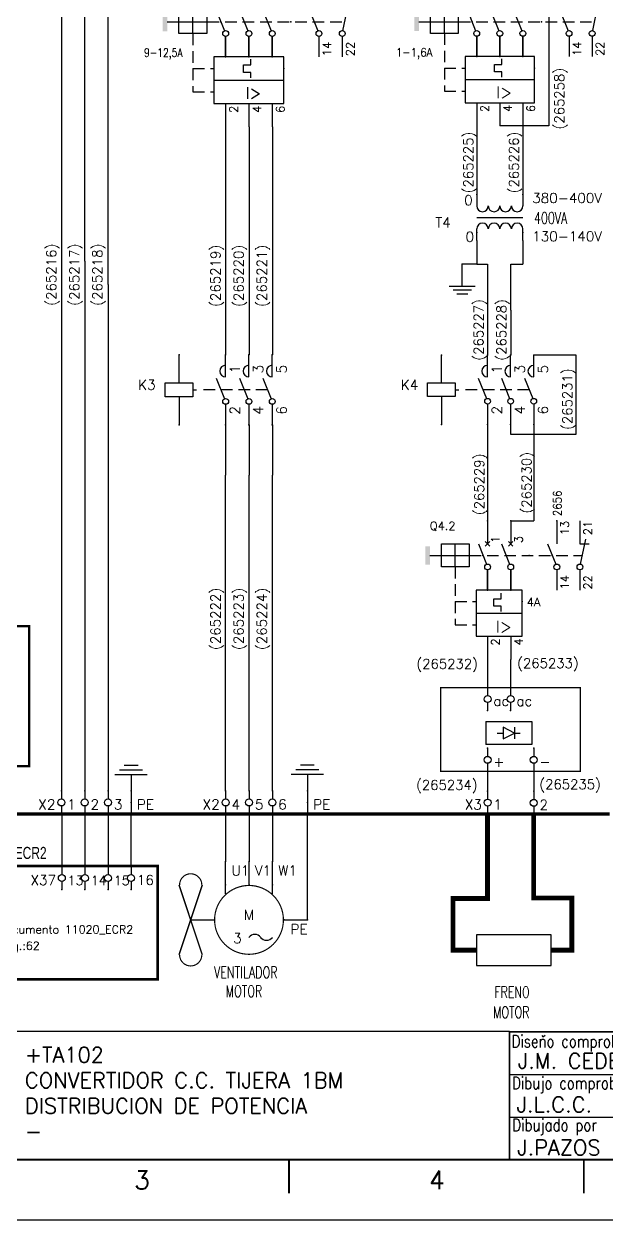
# Model space of a CAD drawing. Extents: x -25 to 1044, y -25744 to 292.
# Drawn here: x 295.2 to 391.5, y -6679.2 to -6481.2 of the extents above; entities that cross this region are included whole.
import ezdxf
from ezdxf.enums import TextEntityAlignment as Align

# ---------------------------------------------------------------- set-up
doc = ezdxf.new("R2010")
doc.units = 0
doc.header["$LTSCALE"] = 10
doc.header["$MEASUREMENT"] = 0
doc.linetypes.add('DASHDOT', pattern=[1, 0.5, -0.25, 0, -0.25])
doc.linetypes.add('HIDDEN', pattern=[0.375, 0.25, -0.125])
doc.layers.get('0').update_dxf_attribs({"linetype": 'CONTINUOUS'})
for name, color, linetype in [('$MKLNK', 7, 'HIDDEN'), ('1', 7, 'CONTINUOUS'), ('10', 5, 'CONTINUOUS'), ('102', 7, 'CONTINUOUS'), ('2', 7, 'CONTINUOUS'), ('4', 7, 'HIDDEN'), ('8', 1, 'CONTINUOUS'), ('9', 6, 'CONTINUOUS'), ('DIBUJO', 7, 'CONTINUOUS'), ('NODE', 7, 'CONTINUOUS')]:
    doc.layers.add(name, color=color, linetype=linetype)
doc.styles.add('HELV', font='HELVBLD.SHX', dxfattribs={"width": 1.2})
doc.styles.add('LABEL', font='SIMPLEX', dxfattribs={"width": 0.8, "height": 4})
doc.styles.add('ROMANS', font='romans')
doc.styles.get("Standard").update_dxf_attribs({"font": 'simplex'})

# ---------------------------------------------------------------- blocks, each defined once
blk = doc.blocks.new('NOD', base_point=(237.5, 170))
at = {"layer": 'NODE'}
blk.add_point((237.5, 170), dxfattribs=at)
blk = doc.blocks.new('$071501S')
at = {"layer": '2'}
for p, q in [((0, -6), (0, 0)), ((-3, -6), (3, -6)), ((-3, -9), (-3, -6)), ((3, -6), (3, -9)), ((3, -9), (-3, -9)), ((0, -9), (0, -15))]:
    blk.add_line(p, q, dxfattribs=at)
at = {"layer": '2', "rotation": 90}
for p in [(0, 0), (0, -15)]:
    blk.add_blockref('NOD', p, dxfattribs=at)
at = {"layer": '8'}
for tag, p in [('1A', (1, -3.325)), ('2A', (1, -13.325))]:
    blk.add_attdef(tag, p, '', height=2.15, dxfattribs=at)
at = {"layer": '9'}
blk.add_attdef('ID', text='', height=2.15, dxfattribs=at).set_placement((-5, -7.5), align=Align.RIGHT)
blk = doc.blocks.new('$71302MS')
at = {"layer": '$MKLNK'}
blk.add_line((9, -7.5), (-5, -7.5), dxfattribs=at)
for p, q in [((0, -4.75), (0, 0)), ((5, -4.75), (5, 0)), ((10, -4.75), (10, 0)), ((0, -10.62), (0, -15)), ((5, -10.62), (5, -15)), ((10, -10.62), (10, -15))]:
    blk.add_line(p, q)
at = {"layer": '102'}
for p, q in [((-2, -5), (-0.23, -9.42)), ((3, -5), (4.77, -9.42)), ((8, -5), (9.77, -9.42))]:
    blk.add_line(p, q, dxfattribs=at)
for centre in [(0, -10), (5, -10), (10, -10)]:
    blk.add_circle(centre, 0.625, dxfattribs=at)
for centre in [(0, -3.5), (5, -3.5), (10, -3.5)]:
    blk.add_arc(centre, 1.25, 90, 270, dxfattribs=at)
at = {"layer": '2'}
for p in [(0, 0), (5, 0), (10, 0), (0, -15), (5, -15), (10, -15)]:
    blk.add_blockref('NOD', p, dxfattribs=at)
at = {"layer": '8', "flags": 8}
for tag, p in [('1A', (3.07, -4)), ('3A', (8.07, -4)), ('5A', (13.07, -4))]:
    blk.add_attdef(tag, p, '', height=2.15, rotation=90, dxfattribs=at)
for tag, p in [('2A', (3.07, -11)), ('4A', (8.07, -11)), ('6A', (13.07, -11))]:
    blk.add_attdef(tag, text='', height=2.15, rotation=90, dxfattribs=at).set_placement(p, align=Align.RIGHT)
at = {"layer": '9'}
blk.add_attdef('ID', text='', height=2.15, rotation=90, dxfattribs=at).set_placement((-7.25, -7.5), align=Align.CENTER)
blk = doc.blocks.new('$$PLU21')
blk.add_line((0, -2.5), (0, 2.5))
at = {"layer": '2'}
for p in [(0, 2.5), (0, -2.5)]:
    blk.add_blockref('NOD', p, dxfattribs=at)
at = {"layer": '8'}
blk.add_attdef('*A', (1.25, -0.5), '', height=2.15, dxfattribs=at)
at = {"layer": '9'}
blk.add_attdef('ID', text='', height=2.15, dxfattribs=at).set_placement((-1.25, -0.5), align=Align.RIGHT)
blk = doc.blocks.new('$$PLD12')
blk.add_line((0, 2.5), (0, -2.5))
at = {"layer": '2'}
for p in [(0, 2.5), (0, -2.5)]:
    blk.add_blockref('NOD', p, dxfattribs=at)
at = {"layer": '8'}
blk.add_attdef('*A', (1.25, -1.5), '', height=2.15, dxfattribs=at)
at = {"layer": '9'}
blk.add_attdef('ID', text='', height=2.15, dxfattribs=at).set_placement((-1.25, -1.5), align=Align.RIGHT)
blk = doc.blocks.new('$021501')
at = {"layer": '2'}
for p, q in [((0, -6), (0, 0)), ((-3.5, -6), (3.5, -6)), ((-2.5, -7), (2.5, -7)), ((-1.5, -8), (1.5, -8))]:
    blk.add_line(p, q, dxfattribs=at)
blk.add_blockref('NOD', (0, 0), dxfattribs=at)
blk = doc.blocks.new('$$PLD12C')
for p, q in [((0, 2.5), (0, 0.75)), ((0, -0.75), (0, -2.5))]:
    blk.add_line(p, q)
at = {"layer": '2'}
blk.add_circle((0, 0), 0.75, dxfattribs=at)
for p in [(0, 2.5), (0, -2.5)]:
    blk.add_blockref('NOD', p, dxfattribs=at)
at = {"layer": '8'}
blk.add_attdef('*A', (1.25, -1.5), '', height=2.15, dxfattribs=at)
at = {"layer": '9'}
blk.add_attdef('ID', text='', height=2.15, dxfattribs=at).set_placement((-1.25, -1.5), align=Align.RIGHT)
blk = doc.blocks.new('IATR1A1C')
for p, q in [((0, -7.5), (0, -3.14)), ((5, -7.5), (5, -3.14)), ((10, -7.5), (10, -3.12)), ((0, -17.5), (0, -22.5)), ((5, -17.5), (5, -22.5)), ((10, -17.5), (10, -22.5))]:
    blk.add_line(p, q)
for p in [(-2.5, -10), (12.5, -10)]:
    blk.add_point(p)
at = {"layer": '102'}
for p, q in [((0, 7.5), (0, 2.5)), ((5, 7.5), (5, 2.5)), ((10, 7.5), (10, 2.5)), ((20, 7.5), (20, 2.5)), ((25, 7.5), (25, 2.5)), ((25.13, -1.89), (26.25, 3.5)), ((-2, 2.5), (-0.23, -1.92)), ((3, 2.5), (4.77, -1.92)), ((8, 2.5), (9.77, -1.92)), ((18, 2.5), (19.77, -1.92)), ((25, 2.5), (27, 2.5)), ((0, -3.12), (0, -7.5)), ((5, -3.12), (5, -7.5)), ((10, -3.12), (10, -7.5)), ((20, -3.12), (20, -7.5)), ((25, -3.12), (25, -7.5)), ((12.5, -7.5), (-2.5, -7.5)), ((-2.5, -7.5), (-2.5, -12.5)), ((12.5, -12.5), (12.5, -7.5)), ((3.82, -9.22), (5.42, -9.22)), ((3.82, -10.82), (3.82, -9.22)), ((5.42, -9.22), (5.42, -8)), ((-2.5, -12.5), (12.5, -12.5)), ((-2.5, -12.5), (-2.5, -17.5)), ((5.42, -10.82), (3.82, -10.82)), ((5.42, -12), (5.42, -10.82)), ((12.5, -17.5), (12.5, -12.5)), ((-2.5, -17.5), (12.5, -17.5))]:
    blk.add_line(p, q, dxfattribs=at)
for centre in [(0, -2.5), (5, -2.5), (10, -2.5), (20, -2.5), (25, -2.5)]:
    blk.add_circle(centre, 0.625, dxfattribs=at)
for p in [(-1, 0), (4, 0), (9, 0), (14, 0), (19, 0)]:
    blk.add_point(p, dxfattribs=at)
at = {"layer": '2', "linetype": 'HIDDEN'}
for p, q in [((-3.86, 0), (25.46, 0)), ((-7, -2.5), (-7, -15)), ((-7, -10), (-2.5, -10)), ((-7, -15), (-2.5, -15))]:
    blk.add_line(p, q, dxfattribs=at)
at = {"layer": '2'}
blk.add_trace([(-12.5, 2), (-13.5, 2), (-12.5, -2), (-13.5, -2)], dxfattribs=at)
at = {"layer": 'DIBUJO'}
for p, q in [((0.5, 3), (-0.5, 2)), ((-0.5, 3), (0.5, 2)), ((4.5, 3), (5.5, 2)), ((5.5, 3), (4.5, 2)), ((9.5, 3), (10.5, 2)), ((10.5, 3), (9.5, 2)), ((-12.5, 0), (-4, 0)), ((-10, -2.5), (-10, 2.5)), ((-10, 2.5), (-4, 2.5)), ((-7, -2.5), (-7, 2.5)), ((-4, 2.5), (-4, -2.5)), ((-4, -2.5), (-10, -2.5))]:
    blk.add_line(p, q, dxfattribs=at)
at = {"layer": '2'}
for p in [(0, 7.5), (5, 7.5), (10, 7.5), (20, 7.5), (0, -7.5), (5, -7.5), (10, -7.5)]:
    blk.add_blockref('NOD', p, dxfattribs=at)
at = {"layer": '102'}
blk.add_text('I>', height=2.52, dxfattribs=at).set_placement((5.97, -16.49), align=Align.CENTER)
at = {"layer": 'DIBUJO', "color": 1, "style": 'ROMANS'}
for s, p in [('13', (22.61, 4.39)), ('21', (27.61, 4.39)), ('1', (2.61, 2.68)), ('3', (7.61, 2.68)), ('5', (12.61, 2.68)), ('14', (22.61, -7.37)), ('22', (27.61, -7.37)), ('2', (2.61, -19.52)), ('4', (7.61, -19.52)), ('6', (12.61, -19.52))]:
    blk.add_text(s, height=1.8, rotation=90, dxfattribs=at).set_placement(p)
at = {"layer": 'DIBUJO', "color": 6, "style": 'ROMANS', "width": 0.8}
for p in [(21, 8.5), (26, 8.5)]:
    blk.add_attdef('PAGCAUXABIERTO1', p, '', height=1.8, rotation=90, dxfattribs=at)
at = {"layer": 'DIBUJO', "color": 6, "style": 'ROMANS'}
blk.add_attdef('REFERENCIA', (-12.5, 5.5), '', height=1.8, dxfattribs=at)
at = {"layer": 'DIBUJO', "color": 6, "style": 'ROMANS', "width": 0.8}
blk.add_attdef('REGULACION', (13.5, -11), '', height=1.8, dxfattribs=at)
blk = doc.blocks.new('newcajec')
at = {"layer": '1'}
for p, q in [((179.4, 20.85), (0.13, 20.85)), ((184.64, 20.18), (184.81, 20.01)), ((184.81, 20.01), (185.18, 20.25)), ((179.4, 13.87), (215.2, 13.87)), ((179.4, 6.93), (267.63, 6.93))]:
    blk.add_line(p, q, dxfattribs=at)
at = {"layer": '1', "const_width": 0.3}
blk.add_lwpolyline([(0, 0), (0, 272.5), (383, 272.5), (383, 0)], close=True, dxfattribs=at)
at = {"layer": '1'}
for points in [[(383, 20.8, 0.3, 0.3, 0), (179.4, 20.8, 0.3, 0.3, 0), (179.4, 0, 0.3, 0.3, 0)], [(143.5, -5.5, 0.3, 0.3, 0), (143.5, -0.09, 0.3, 0.3, 0)], [(191.5, -5.5, 0.3, 0.3, 0), (191.5, -0.09, 0.3, 0.3, 0)]]:
    blk.add_lwpolyline(points, format="xyseb", dxfattribs=at)
at = {"layer": '1', "style": 'LABEL', "width": 0.8}
for s, p in [('Diseno comprobado por', (179.73, 18.27)), ('Dibujo comprobado por', (179.81, 11.47)), ('Dibujado por', (179.83, 4.64))]:
    blk.add_text(s, height=2, dxfattribs=at).set_placement(p)
at = {"layer": '1', "style": 'ROMANS'}
for s, p in [('3', (118.29, -4.82)), ('4', (166.29, -4.82))]:
    blk.add_text(s, height=3, dxfattribs=at).set_placement(p)
at = {"layer": '10', "style": 'ROMANS'}
for tag, p in [('REV41', (3.5, 18.74)), ('REV43', (77.7, 18.74)), ('REV31', (3.5, 14.58)), ('REV33', (77.7, 14.58)), ('REV21', (3.5, 10.42)), ('REV23', (77.7, 10.42)), ('REV11', (3.5, 6.27)), ('REV13', (77.7, 6.27))]:
    blk.add_attdef(tag, text='', height=2.5, dxfattribs=at).set_placement(p, align=Align.MIDDLE)
for tag, p, height in [('REV42', (8, 17.49), 2.5), ('SHEETNAME1', (100.5, 15.83), 2.5), ('DOCUMENTTYPE', (216.43, 16.8), 2.5), ('NOTA', (305.32, 15.8), 3), ('REV32', (8, 13.33), 2.5), ('DESIGNCHECK', (180.74, 14.83), 2.5), ('SHEETNAME2', (100.5, 11.67), 2.5), ('OBJECT', (216.43, 12.4), 2.5), ('ORDER', (305.32, 7.3), 4.5), ('REV22', (8, 9.17), 2.5), ('SHEETNAME3', (100.5, 7.51), 2.5), ('DRAWINGCHECK', (180.53, 7.71), 2.5), ('CUSTOMER', (216.43, 8.08), 2.5), ('REV12', (8, 5.01), 2.5), ('SHEETNAME4', (100.5, 3.35), 2.5), ('DOCUMENT_ID', (305.32, 0.93), 4.4), ('USER', (180.63, 0.71), 2.5), ('DEPARTMENT', (271.93, 1.05), 2.5)]:
    blk.add_attdef(tag, p, '', height=height, dxfattribs=at)
for tag, width, p, p2 in [('REV44', 1.221199, (84.53, 17.49), (98.48, 17.49)), ('REV34', 1.221199, (84.53, 13.33), (98.48, 13.33)), ('REV24', 1.221199, (84.53, 9.17), (98.48, 9.17)), ('REV14', 1.221199, (84.53, 5.01), (98.48, 5.01)), ('CREATED2', 7.039915, (282.71, 1.05), (301.14, 1.05))]:
    blk.add_attdef(tag, text='', height=2.5, dxfattribs=dict(at, width=width)).set_placement(p, p2, align=Align.FIT)
for tag, p in [('SHEET', (382, 7.43)), ('NEXTSHEET', (382, 0.5))]:
    blk.add_attdef(tag, text='', height=2.5, dxfattribs=at).set_placement(p, align=Align.RIGHT)
blk = doc.blocks.new('T2')
for p, q in [((152.83, 172.88), (152.83, 177.24)), ((157.83, 172.88), (157.83, 177.24)), ((152.83, 162.88), (152.83, 157.88)), ((157.83, 162.88), (157.83, 157.88))]:
    blk.add_line(p, q)
for p in [(150.33, 170.38), (160.33, 170.38)]:
    blk.add_point(p)
at = {"layer": '102'}
for p, q in [((152.83, 187.88), (152.83, 182.88)), ((157.83, 187.88), (157.83, 182.88)), ((167.83, 187.88), (167.83, 182.88)), ((172.83, 187.88), (172.83, 182.88)), ((172.96, 178.49), (174.08, 183.88)), ((150.83, 182.88), (152.6, 178.46)), ((155.83, 182.88), (157.6, 178.46)), ((165.83, 182.88), (167.6, 178.46)), ((172.83, 182.88), (174.83, 182.88)), ((152.83, 177.25), (152.83, 172.88)), ((157.83, 177.25), (157.83, 172.88)), ((167.83, 177.25), (167.83, 172.88)), ((172.83, 177.25), (172.83, 172.88)), ((160.33, 172.88), (150.33, 172.88)), ((150.33, 172.88), (150.33, 167.88)), ((154.18, 170.99), (155.78, 170.99)), ((154.18, 169.39), (154.18, 170.99)), ((155.78, 170.99), (155.78, 172.21)), ((160.33, 167.88), (160.33, 172.88)), ((155.78, 169.39), (154.18, 169.39)), ((155.78, 168.21), (155.78, 169.39)), ((150.33, 167.88), (160.33, 167.88)), ((150.33, 167.88), (150.33, 162.88)), ((160.33, 162.88), (160.33, 167.88)), ((150.33, 162.88), (160.33, 162.88))]:
    blk.add_line(p, q, dxfattribs=at)
for centre in [(152.83, 177.88), (157.83, 177.88), (167.83, 177.88), (172.83, 177.88)]:
    blk.add_circle(centre, 0.625, dxfattribs=at)
for p in [(151.83, 180.38), (156.83, 180.38), (161.83, 180.38), (161.83, 180.38), (166.83, 180.38)]:
    blk.add_point(p, dxfattribs=at)
at = {"layer": '2', "linetype": 'HIDDEN'}
for p, q in [((148.96, 180.38), (173.29, 180.38)), ((145.83, 177.88), (145.83, 165.38)), ((145.83, 170.38), (150.33, 170.38)), ((145.83, 165.38), (150.33, 165.38))]:
    blk.add_line(p, q, dxfattribs=at)
at = {"layer": '2'}
blk.add_trace([(140.33, 182.38), (139.33, 182.38), (140.33, 178.38), (139.33, 178.38)], dxfattribs=at)
at = {"layer": 'DIBUJO'}
for p, q in [((142.83, 177.88), (142.83, 182.88)), ((142.83, 182.88), (148.83, 182.88)), ((145.83, 177.88), (145.83, 182.88)), ((148.83, 182.88), (148.83, 177.88)), ((153.33, 183.38), (152.33, 182.38)), ((152.33, 183.38), (153.33, 182.38)), ((157.33, 183.38), (158.33, 182.38)), ((158.33, 183.38), (157.33, 182.38)), ((140.33, 180.38), (148.83, 180.38)), ((148.83, 177.88), (142.83, 177.88))]:
    blk.add_line(p, q, dxfattribs=at)
at = {"layer": '2'}
for p in [(152.83, 187.88), (157.83, 187.88), (167.83, 187.88), (152.83, 172.88), (157.83, 172.88)]:
    blk.add_blockref('NOD', p, dxfattribs=at)
at = {"layer": '102'}
blk.add_text('I>', height=2.52, dxfattribs=at).set_placement((156.33, 163.72), align=Align.CENTER)
at = {"layer": 'DIBUJO', "color": 1, "style": 'ROMANS'}
for s, p in [('13', (170.43, 184.76)), ('21', (175.43, 184.76)), ('1', (155.43, 183.05)), ('3', (160.43, 183.05)), ('14', (170.43, 173)), ('22', (175.43, 173)), ('2', (155.43, 160.86)), ('4', (160.43, 160.86))]:
    blk.add_text(s, height=1.8, rotation=90, dxfattribs=at).set_placement(p)
at = {"layer": 'DIBUJO', "color": 6, "style": 'ROMANS', "width": 0.8}
for p in [(168.83, 188.88), (173.83, 188.88)]:
    blk.add_attdef('PAGCAUXABIERTO1', p, '', height=1.8, rotation=90, dxfattribs=at)
at = {"layer": 'DIBUJO', "color": 6, "style": 'ROMANS'}
blk.add_attdef('REFERENCIA', (140.33, 185.88), '', height=1.8, dxfattribs=at)
at = {"layer": 'DIBUJO', "color": 6, "style": 'ROMANS', "width": 0.8}
blk.add_attdef('REGULACION', (161.33, 169.38), '', height=1.8, dxfattribs=at)
blk = doc.blocks.new('TRAFO')
at = {"layer": '2'}
for p, q in [((226.86, 189.08), (226.86, 186.58)), ((236.86, 189.08), (236.86, 186.58))]:
    blk.add_line(p, q, dxfattribs=at)
for centre in [(228.11, 186.58), (230.61, 186.58), (233.11, 186.58), (235.61, 186.58)]:
    blk.add_arc(centre, 1.25, 180, 0, dxfattribs=at)
at = {"layer": '2', "rotation": 270}
for p in [(226.86, 189.08), (236.86, 189.08)]:
    blk.add_blockref('NOD', p, dxfattribs=at)
at = {"layer": '8'}
for tag, p in [('380-400V', (253.99, 187.22)), ('2A', (225.98, 186.74))]:
    blk.add_attdef(tag, text='', height=2.15, dxfattribs=at).set_placement(p, align=Align.RIGHT)
at = {"layer": '9'}
blk.add_attdef('ID', text='', height=2.15, dxfattribs=at).set_placement((219.58, 181.92), align=Align.CENTER)
blk = doc.blocks.new('TRAFO1')
at = {"layer": '2'}
for p, q in [((0, 0), (0, 2.5)), ((10, 0), (10, 2.5))]:
    blk.add_line(p, q, dxfattribs=at)
for centre in [(1.25, 2.5), (3.75, 2.5), (6.25, 2.5), (8.75, 2.5)]:
    blk.add_arc(centre, 1.25, 0, 180, dxfattribs=at)
for p, rotation in [((0.01, 1.71), 90), ((10.01, 1.71), 270)]:
    blk.add_blockref('NOD', p, dxfattribs=dict(at, rotation=rotation))
at = {"layer": '8'}
for tag, p in [('2A', (-0.56, -0.27)), ('380-400V', (27.13, -0.16))]:
    blk.add_attdef(tag, text='', height=2.15, dxfattribs=at).set_placement(p, align=Align.RIGHT)
blk = doc.blocks.new('$PP313')
at = {"layer": '2'}
blk.add_blockref('NOD', (0, 0), dxfattribs=at)
at = {"layer": '8'}
blk.add_attdef('1A', (1, -3.325), '', height=2.15, dxfattribs=at)
at = {"layer": '9'}
blk.add_attdef('ID', (1, 1), '', height=2.15, dxfattribs=at)

msp = doc.modelspace()

# ---------------------------------------------------------------- linework, layer by layer
for p, q in [((371.59, -6596.65), (379.23, -6596.65)), ((373.5, -6598.56), (374.46, -6598.56)), ((374.46, -6597.61), (374.46, -6599.52)), ((376.37, -6598.56), (374.46, -6597.61)), ((374.46, -6599.52), (376.37, -6598.56)), ((376.37, -6597.61), (376.37, -6599.52)), ((376.37, -6598.56), (377.32, -6598.56)), ((379.23, -6600.48), (371.59, -6600.48))]:
    msp.add_line(p, q)
at = {"layer": '2'}
for p, q in [((301.36, -6461.22), (301.36, -6516.65)), ((305.22, -6520.51), (305.22, -6465.08)), ((309.08, -6524.37), (309.08, -6468.94)), ((328.55, -6498.26), (328.55, -6511.41)), ((332.42, -6498.26), (332.42, -6511.41)), ((336.28, -6498.26), (336.28, -6511.41)), ((328.55, -6511.41), (328.55, -6535.97)), ((332.42, -6511.41), (332.42, -6535.97)), ((336.28, -6511.41), (336.28, -6535.97)), ((377.75, -6517.07), (377.75, -6520.97)), ((375.76, -6528.62), (375.76, -6520.97)), ((375.76, -6520.97), (377.75, -6520.97)), ((371.9, -6528.61), (371.9, -6536.02)), ((375.76, -6528.62), (375.76, -6536.02)), ((323.15, -6541.76), (323.73, -6541.76)), ((366.55, -6541.76), (367.12, -6541.76)), ((328.55, -6547.55), (328.55, -6555.88)), ((332.42, -6547.55), (332.42, -6555.88)), ((336.28, -6547.55), (336.28, -6555.88)), ((328.55, -6608.12), (328.55, -6555.88)), ((332.42, -6608.12), (332.42, -6555.88)), ((336.28, -6608.12), (336.28, -6555.88)), ((371.9, -6560.45), (371.9, -6563.44)), ((371.9, -6586.38), (371.9, -6591.03)), ((375.72, -6586.38), (375.72, -6591.04)), ((328.55, -6625.16), (328.55, -6621.76)), ((332.42, -6623.69), (332.42, -6621.76)), ((336.28, -6625.16), (336.28, -6621.76)), ((382.44, -6631.97), (370.09, -6631.97)), ((370.09, -6631.97), (370.09, -6637.02)), ((382.44, -6637.02), (382.44, -6631.97)), ((370.09, -6637.02), (382.44, -6637.02))]:
    msp.add_line(p, q, dxfattribs=at)
at = {"layer": '2', "color": 7}
for p, q in [((382.03, -6475.15), (382.03, -6498.09)), ((370.1, -6498.09), (370.1, -6509.43)), ((382.03, -6498.09), (373.93, -6498.09)), ((377.75, -6498.09), (377.75, -6509.43)), ((370.1, -6513.25), (377.75, -6513.25)), ((301.36, -6516.65), (301.36, -6608.12)), ((370.1, -6517.07), (370.1, -6520.9)), ((370.1, -6517.15), (370.1, -6520.97)), ((305.22, -6520.51), (305.22, -6608.12)), ((370.1, -6520.97), (367.71, -6520.97)), ((370.1, -6520.97), (371.9, -6520.97)), ((371.9, -6520.97), (371.9, -6528.61)), ((309.08, -6524.37), (309.08, -6608.12)), ((386.58, -6536.02), (379.54, -6536.02)), ((386.58, -6549.1), (386.58, -6536.02)), ((371.9, -6547.49), (371.9, -6560.45)), ((375.72, -6547.49), (375.72, -6549.1)), ((375.72, -6549.1), (386.58, -6549.1)), ((379.54, -6547.49), (379.54, -6563.44)), ((375.72, -6563.44), (379.54, -6563.44)), ((371.59, -6596.65), (371.59, -6600.48)), ((379.23, -6596.65), (379.23, -6600.48)), ((371.9, -6604.91), (371.9, -6608.16)), ((379.54, -6604.91), (379.54, -6609.54)), ((301.44, -6611.96), (301.44, -6620.65)), ((305.26, -6611.96), (305.26, -6620.65)), ((309.08, -6611.96), (309.08, -6620.65)), ((312.9, -6620.65), (312.9, -6611.96)), ((328.55, -6611.98), (328.55, -6619.83)), ((332.42, -6611.98), (332.42, -6619.83)), ((336.28, -6611.98), (336.28, -6619.83)), ((342.07, -6629.48), (342.07, -6611.98)), ((338.21, -6629.48), (342.07, -6629.48))]:
    msp.add_line(p, q, dxfattribs=at)
at = {"layer": '2', "color": 3, "linetype": 'DASHDOT', "const_width": 0.541}
msp.add_lwpolyline([(392.09, -6611.98), (198.14, -6611.98), (198.14, -6401.89)], dxfattribs=at)
at = {"layer": '2', "color": 7}
for points in [[(257.44, -6604.02, 0.386, 0.386, 0), (296.05, -6604.02, 0.386, 0.386, 0), (296.05, -6580.86, 0.386, 0.386, 0), (257.44, -6580.86, 0.386, 0.386, 0), (257.44, -6604.02, 0.386, 0.386, 0)], [(364.12, -6604.91, 0.231, 0.231, 0), (387.25, -6604.91, 0.231, 0.231, 0), (387.25, -6591.04, 0.231, 0.231, 0), (364.12, -6591.04, 0.231, 0.231, 0), (364.12, -6604.91, 0.231, 0.231, 0)]]:
    msp.add_lwpolyline(points, format="xyseb", dxfattribs=at)
at = {"layer": '2', "color": 7, "const_width": 0.807}
for points in [[(366.57, -6625.95), (371.89, -6625.95), (371.9, -6611.98)], [(385.86, -6625.86), (379.53, -6625.86), (379.53, -6611.97)], [(370.09, -6634.5), (366.18, -6634.49), (366.18, -6625.54)], [(382.44, -6634.5), (385.86, -6634.5), (385.86, -6625.5)]]:
    msp.add_lwpolyline(points, dxfattribs=at)
at = {"layer": '2', "color": 3, "linetype": 'DASHDOT'}
msp.add_lwpolyline([(288.6, -6620.57, 0.437, 0.437, 0), (317.28, -6620.57, 0.437, 0.437, 0), (317.28, -6639.32, 0.437, 0.437, 0), (288.6, -6639.32, 0.437, 0.437, 0), (288.6, -6620.57, 0.437, 0.437, 0)], format="xyseb", dxfattribs=at)
at = {"layer": '2'}
for points in [[(320.93, -6623.69, 0.193, 0.193, -0.414214), (322.76, -6621.85, 0.193, 0.193, -0.414214), (324.6, -6623.69, 0.193, 0.193, -1)], [(320.83, -6623.69, 0.232, 0.232, 0), (324.69, -6635.27, 0.232, 0.232, 0)], [(324.69, -6623.69, 0.232, 0.232, 0), (320.83, -6635.27, 0.232, 0.232, 0)], [(320.93, -6635.27, 0.193, 0.193, 0.414214), (322.76, -6637.1, 0.193, 0.193, 0.414214), (324.6, -6635.27, 0.193, 0.193, 1)]]:
    msp.add_lwpolyline(points, format="xyseb", dxfattribs=at)
msp.add_lwpolyline([(326.72, -6629.48, 0.193, 0.193, 1), (338.11, -6629.48, 0.193, 0.193, 1)], format="xyseb", close=True, dxfattribs=at)
at = {"layer": '2', "linetype": 'HIDDEN'}
msp.add_lwpolyline([(322.76, -6629.48, 0.232, 0.232, 0), (326.62, -6629.48, 0.232, 0.232, 0)], format="xyseb", dxfattribs=at)
at = {"layer": '2'}
for centre, start, end in [((333.38, -6633.1), 36.8699, 143.1301), ((335.31, -6631.65), 216.8699, 323.1301)]:
    msp.add_arc(centre, 1.21, start, end, dxfattribs=at)
at = {"layer": 'DIBUJO'}
msp.add_lwpolyline([(172.49, -6382.15), (592.49, -6382.15), (592.49, -6679.15), (172.49, -6679.15), (172.49, -6382.15)], dxfattribs=at)

# ---------------------------------------------------------------- block references
ref = msp.add_blockref('T2', (255.06, -6707.08), dxfattribs=dict(xscale=0.7645253959378372, yscale=0.7645253959378372, zscale=0.7645253959378372))
ref.add_attrib('REFERENCIA', 'Q4.2', (362.34, -6564.97), dxfattribs={"layer": 'DIBUJO', "color": 6, "height": 1.376, "style": 'ROMANS'})
ref.add_attrib('REGULACION', '4A', (378.4, -6577.59), dxfattribs={"layer": 'DIBUJO', "color": 6, "height": 1.376, "style": 'ROMANS'})
ref.add_attrib('PAGCAUXABIERTO1', '2656', (384.13, -6562.68), dxfattribs={"layer": 'DIBUJO', "color": 6, "height": 1.376, "rotation": 90, "style": 'ROMANS', "width": 0.9})
at = {"xscale": 0.7645253959378372, "yscale": 0.7645253959378372, "zscale": 0.7645253959378372}
msp.add_blockref('$$PLD12C', (312.9, -6622.56), dxfattribs=at).add_auto_attribs({'*A': '16'})
at = {"layer": '2', "color": 7}
ref = msp.add_blockref('newcajec', (193.17, -6669.15), dxfattribs=dict(at, xscale=1.016513761467891, yscale=1.016513761467891, zscale=1.016513761467891))
ref.add_attrib('SHEETNAME3', 'DISTRIBUCION DE POTENCIA', (295.33, -6661.52), dxfattribs={"layer": '10', "height": 2.5413, "style": 'ROMANS'})
ref.add_attrib('SHEETNAME2', 'CONVERTIDOR C.C. TIJERA 1BM', (295.33, -6657.3), dxfattribs={"layer": '10', "height": 2.5413, "style": 'ROMANS'})
ref.add_attrib('SHEETNAME1', '+TA102', (295.33, -6653.07), dxfattribs={"layer": '10', "height": 2.541, "style": 'ROMANS'})
ref.add_attrib('USER', 'J.PAZOS', (376.78, -6668.43), dxfattribs={"layer": '10', "height": 2.541, "style": 'ROMANS'})
ref.add_attrib('DRAWINGCHECK', 'J.L.C.C.', (376.68, -6661.31), dxfattribs={"layer": '10', "height": 2.541, "style": 'ROMANS'})
ref.add_attrib('DESIGNCHECK', 'J.M. CEDEIRA', (376.89, -6654.08), dxfattribs={"layer": '10', "height": 2.5413, "style": 'ROMANS'})
ref.add_attrib('SHEETNAME4', '-', (295.33, -6665.75), dxfattribs={"layer": '10', "height": 2.54, "style": 'ROMANS'})
ref = msp.add_blockref('IATR1A1C', (328.55, -6480.89), dxfattribs=dict(at, xscale=0.7721706498972156, yscale=0.7721706498972156, zscale=0.7721706498972156))
ref.add_attrib('REFERENCIA', 'Q3', (318.9, -6477.02), dxfattribs={"layer": 'DIBUJO', "color": 6, "height": 1.93, "style": 'ROMANS'})
ref.add_attrib('REGULACION', '9-12,5A', (315.04, -6486.68), dxfattribs={"layer": 'DIBUJO', "color": 6, "height": 1.39, "style": 'ROMANS', "width": 0.8})
ref.add_attrib('PAGCAUXABIERTO1', '2656', (344.77, -6474.32), dxfattribs={"layer": 'DIBUJO', "color": 6, "height": 1.39, "rotation": 90, "style": 'ROMANS', "width": 0.8})
ref = msp.add_blockref('IATR1A1C', (370.1, -6480.89), dxfattribs=dict(at, xscale=0.7645253959378372, yscale=0.7645253959378372, zscale=0.7645253959378372))
ref.add_attrib('REFERENCIA', 'Q4.1', (360.55, -6477.06), dxfattribs={"layer": 'DIBUJO', "color": 6, "height": 1.911, "style": 'ROMANS'})
ref.add_attrib('REGULACION', '1-1,6A', (356.72, -6486.62), dxfattribs={"layer": 'DIBUJO', "color": 6, "height": 1.376, "style": 'ROMANS', "width": 0.9})
ref.add_attrib('PAGCAUXABIERTO1', '2656', (386.16, -6474.39), dxfattribs={"layer": 'DIBUJO', "color": 6, "height": 1.376, "rotation": 90, "style": 'ROMANS', "width": 0.9})
for name, p, xscale, yscale, zscale, values in [('TRAFO', (196.66, -6653.99), 0.7645253959378372, 0.7645253959378372, 0.7645253959378372, {'2A': '0', '380-400V': '380-400V', 'ID': 'T4'}), ('TRAFO1', (370.1, -6517.07), 0.7645253959378372, 0.7645253959378372, 0.7645253959378372, {'380-400V': '130-140V', '2A': '0'}), ('$$PLD12C', (371.9, -6592.94), 0.7645253959378372, 0.7645253959378372, 0.7645253959378372, {'*A': 'ac'}), ('$$PLD12C', (375.72, -6592.95), 0.7645253959378372, 0.7645253959378372, 0.7645253959378372, {'*A': 'ac'}), ('$$PLD12C', (371.9, -6603), 0.7645253959378372, 0.7645253959378372, 0.7645253959378372, {'*A': '+'}), ('$$PLD12C', (379.54, -6603), 0.7645253959378372, 0.7645253959378372, 0.7645253959378372, {'*A': '-'}), ('$$PLD12C', (301.36, -6610.05), 0.7721706498972156, 0.7721706498972156, 0.7721706498972156, {'ID': 'X2', '*A': '1'}), ('$$PLD12C', (305.22, -6610.05), 0.7721706498972156, 0.7721706498972156, 0.7721706498972156, {'*A': '2'}), ('$$PLD12C', (309.08, -6610.05), 0.7721706498972156, 0.7721706498972156, 0.7721706498972156, {'*A': '3'}), ('$$PLD12', (312.9, -6610.05), 0.7645253959378372, 0.7645253959378372, 0.7645253959378372, {'*A': 'PE'}), ('$$PLD12C', (328.55, -6610.05), 0.7721706498972156, 0.7721706498972156, 0.7721706498972156, {'ID': 'X2', '*A': '4'}), ('$$PLD12C', (332.42, -6610.05), 0.7721706498972156, 0.7721706498972156, 0.7721706498972156, {'*A': '5'}), ('$$PLD12C', (336.28, -6610.05), 0.7721706498972156, 0.7721706498972156, 0.7721706498972156, {'*A': '6'}), ('$$PLD12', (342.07, -6610.05), 0.7721706498972156, 0.7721706498972156, 0.7721706498972156, {'*A': 'PE'}), ('$$PLD12C', (371.9, -6610.07), 0.7645253959378372, 0.7645253959378372, 0.7645253959378372, {'ID': 'X3', '*A': '1'}), ('$$PLD12C', (379.54, -6610.11), 0.7645253959378372, 0.7645253959378372, 0.7645253959378372, {'*A': '2'}), ('$$PLU21', (328.55, -6621.76), 0.7721706498972156, 0.7721706498972156, 0.7721706498972156, {'*A': 'U1'}), ('$$PLU21', (332.42, -6621.76), 0.7721706498972156, 0.7721706498972156, 0.7721706498972156, {'*A': 'V1'}), ('$$PLU21', (336.28, -6621.76), 0.7721706498972156, 0.7721706498972156, 0.7721706498972156, {'*A': 'W1'})]:
    msp.add_blockref(name, p, dxfattribs=dict(at, xscale=xscale, yscale=yscale, zscale=zscale)).add_auto_attribs(values)
at = {"layer": '2', "color": 7, "xscale": 0.6116203167502784, "yscale": 0.6116203167502784, "zscale": 0.6116203167502784}
msp.add_blockref('$021501', (367.71, -6520.97), dxfattribs=at)
at = {"layer": '2'}
for name, p, xscale, yscale, zscale, values in [('$71302MS', (328.55, -6535.97), 0.7721706498972156, 0.7721706498972156, 0.7721706498972156, {'1A': '1', '2A': '2', '3A': '3', '4A': '4', '5A': '5', '6A': '6'}), ('$71302MS', (371.9, -6536.02), 0.7645253959378372, 0.7645253959378372, 0.7645253959378372, {'1A': '1', '2A': '2', '3A': '3', '4A': '4', '5A': '5', '6A': '6'}), ('$PP313', (290.31, -6632.36), 0.6242349857832586, 0.6242349857832586, 0.6242349857832586, {'ID': 'Documento 11020_ECR2', '1A': 'Pag.:62'})]:
    msp.add_blockref(name, p, dxfattribs=dict(at, xscale=xscale, yscale=yscale, zscale=zscale)).add_auto_attribs(values)
at = {"layer": '2', "color": 7, "rotation": 180}
for p, xscale, yscale, zscale in [((312.9, -6610.05), 0.7645253959378372, 0.7645253959378372, 0.7645253959378372), ((342.07, -6610.05), 0.7721706498972156, 0.7721706498972156, 0.7721706498972156)]:
    msp.add_blockref('$021501', p, dxfattribs=dict(at, xscale=xscale, yscale=yscale, zscale=zscale))
at = {"layer": '2', "color": 7}
ref = msp.add_blockref('$$PLD12C', (301.44, -6622.56), dxfattribs=dict(at, xscale=0.7645253959378372, yscale=0.7645253959378372, zscale=0.7645253959378372))
ref.add_attrib('ID', 'X37', dxfattribs={"layer": '9', "height": 1.644}).set_placement((300.48, -6623.71), align=Align.RIGHT)
ref.add_attrib('*A', '13', (302.39, -6623.71), dxfattribs={"layer": '8', "height": 1.529})
ref = msp.add_blockref('$$PLD12C', (305.26, -6622.56), dxfattribs=dict(at, xscale=0.7645253959378372, yscale=0.7645253959378372, zscale=0.7645253959378372))
ref.add_attrib('*A', '14', (306.21, -6623.71), dxfattribs={"layer": '8', "height": 1.529})
ref = msp.add_blockref('$$PLD12C', (309.08, -6622.56), dxfattribs=dict(at, xscale=0.7645253959378372, yscale=0.7645253959378372, zscale=0.7645253959378372))
ref.add_attrib('*A', '15', (310.04, -6623.71), dxfattribs={"layer": '8', "height": 1.529})
ref = msp.add_blockref('$$PLU21', (340.14, -6629.48), dxfattribs=dict(at, xscale=0.7721706498972156, yscale=0.7721706498972156, zscale=0.7721706498972156, rotation=270))
ref.add_attrib('*A', 'PE', (339.29, -6631.86), dxfattribs={"layer": '8', "height": 1.66})
at = {"layer": '4'}
ref = msp.add_blockref('$071501S', (320.83, -6535.97), dxfattribs=dict(at, xscale=0.7721706498972156, yscale=0.7721706498972156, zscale=0.7721706498972156))
ref.add_attrib('ID', 'K3', dxfattribs={"layer": '9', "height": 1.66}).set_placement((316.97, -6541.76), align=Align.RIGHT)
ref = msp.add_blockref('$071501S', (364.25, -6536.02), dxfattribs=dict(at, xscale=0.7645253959378372, yscale=0.7645253959378372, zscale=0.7645253959378372))
ref.add_attrib('ID', 'K4', dxfattribs={"layer": '9', "height": 1.644}).set_placement((360.43, -6541.76), align=Align.RIGHT)

# ---------------------------------------------------------------- texts
at = {"layer": '2', "color": 6}
for s, height, p in [('(265258)', 1.606, (384.58, -6498.69)), ('(265225)', 1.606, (369.52, -6509.25)), ('(265226)', 1.606, (377.06, -6509.25)), ('(265216)', 1.622, (300.5, -6527.87)), ('(265217)', 1.622, (304.32, -6527.87)), ('(265218)', 1.622, (308.14, -6527.87)), ('(265219)', 1.622, (327.69, -6528.06)), ('(265220)', 1.622, (331.51, -6528.06)), ('(265221)', 1.622, (335.34, -6528.06)), ('(265227)', 1.606, (371.22, -6536.95)), ('(265228)', 1.606, (375, -6536.95)), ('(265231)', 1.606, (385.91, -6548.41)), ('(265229)', 1.606, (371.32, -6562.51)), ('(265230)', 1.606, (379.15, -6562.24)), ('(265222)', 1.622, (327.69, -6584.83)), ('(265223)', 1.622, (331.51, -6584.83)), ('(265224)', 1.622, (335.34, -6584.83))]:
    msp.add_text(s, height=height, rotation=90, dxfattribs=at).set_placement(p)
at = {"layer": '2', "color": 7, "style": 'ROMANS', "width": 0.7}
for s, height, p in [('400VA', 1.911, (379.59, -6514.31)), ('VENTILADOR', 1.93, (326.62, -6639.13)), ('MOTOR', 1.93, (328.55, -6642.25)), ('FRENO', 1.911, (373.02, -6642.4)), ('MOTOR', 1.911, (372.82, -6645.72))]:
    msp.add_text(s, height=height, dxfattribs=at).set_placement(p)
at = {"layer": '2', "color": 6}
for s, p in [('(265232)', (360.12, -6587.92)), ('(265233)', (376.8, -6587.81)), ('(265234)', (360.07, -6607.96)), ('(265235)', (380.46, -6607.85))]:
    msp.add_text(s, height=1.606, dxfattribs=at).set_placement(p)
at = {"layer": '2', "style": 'HELV', "width": 0.68022}
msp.add_text('MCC ECR2', height=1.998, dxfattribs=at).set_placement((288.57, -6619.4), (298.92, -6619.4), align=Align.FIT)
at = {"layer": '2'}
for s, p in [('M', (332.42, -6629.48)), ('3', (330.49, -6633.34))]:
    msp.add_text(s, height=1.66, dxfattribs=at).set_placement(p, align=Align.CENTER)

doc.saveas('drawing.dxf')
